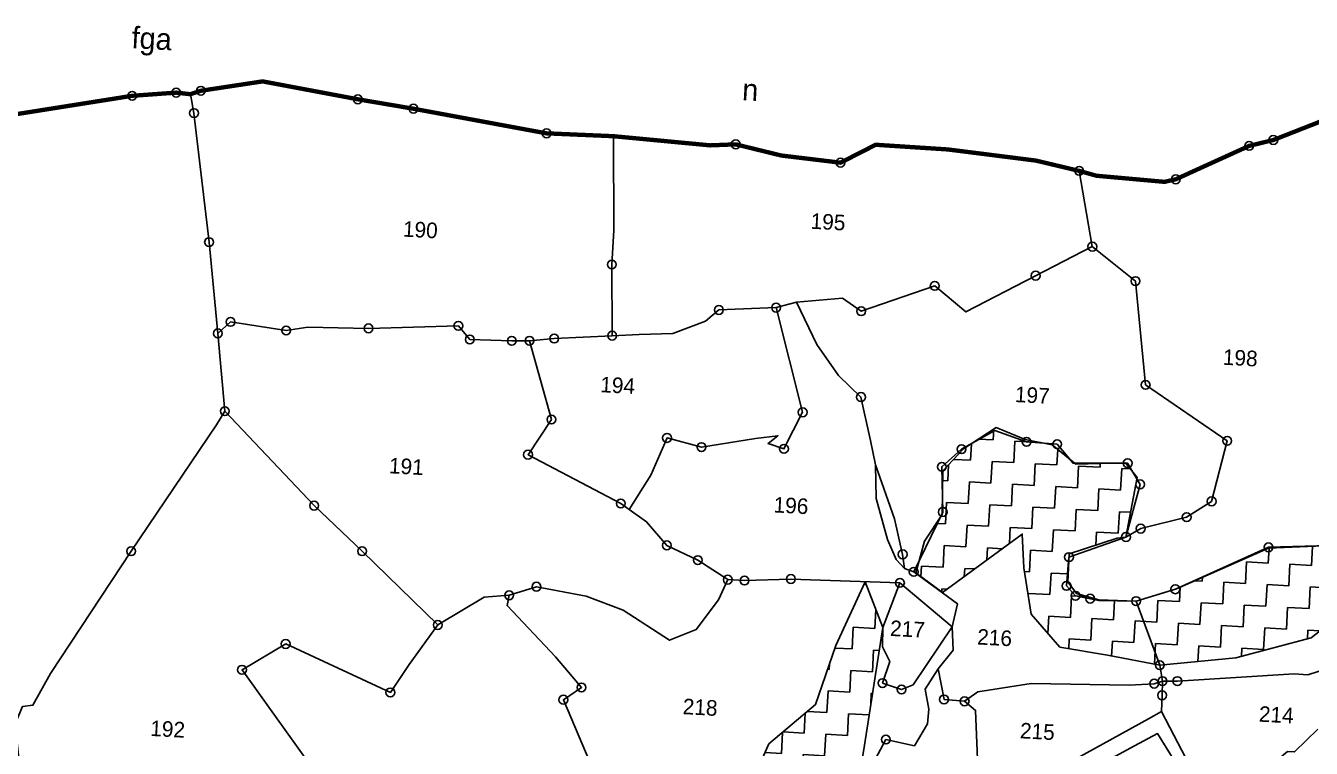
# Model space of a CAD drawing. Header units: metres. Extents: x 330624 to 335756, y 1792933 to 1798309.
# Drawn here: x 332109 to 333615, y 1797405 to 1798252 of the extents above; entities that cross this region are included whole.
import ezdxf
from ezdxf.enums import TextEntityAlignment as Align

# ---------------------------------------------------------------- set-up
doc = ezdxf.new("R2010")
doc.units = ezdxf.units.M
doc.header["$MEASUREMENT"] = 0
for name, color, linetype in [('POLY_HATCH', 12, 'Continuous'), ('POLY_PARCEL', 6, 'Continuous'), ('POLY_WATER', 4, 'Continuous'), ('SYM_STONE', 1, 'Continuous'), ('TEXT_MAPOUT', 7, 'Continuous'), ('TEXT_PARCEL', 7, 'Continuous'), ('V_BOUND_LINE', 7, 'Continuous')]:
    doc.layers.add(name, color=color, linetype=linetype)
doc.styles.add('TEXT_MAP', font='', dxfattribs={"height": 0.2})
doc.styles.get('TEXT_MAP').set_extended_font_data('Kruti Dev 050')
pattern_1 = [(357.36192, (330378.485, 1792955.954), (26.36043, 24.03827), [25.22609, -25.22609]), (87.36192, (330403.685, 1792954.793), (-24.03827, 26.36043), [25.22609, -25.22609])]

# ---------------------------------------------------------------- blocks, each defined once
blk = doc.blocks.new('STONE')
blk.add_circle((0, 0), 0.0851)
blk = doc.blocks.new('EE')
at = {"layer": 'POLY_HATCH'}
h = blk.add_hatch(dxfattribs=at)
h.set_pattern_fill('ZIGZAG', color=256, scale=201.808694, angle=-2.6381, style=0)
h.set_pattern_definition(pattern_1)
edge = h.paths.add_edge_path()
edge.add_line((333166.7, 1797631.7), (333176.4, 1797668.5))
edge.add_line((333176.4, 1797668.5), (333196.6, 1797699.8))
edge.add_line((333196.6, 1797699.8), (333197, 1797750.9))
edge.add_line((333197, 1797750.9), (333221.2, 1797776.6))
edge.add_line((333221.2, 1797776.6), (333258.8, 1797801.7))
edge.add_line((333258.8, 1797801.7), (333292.7, 1797788))
edge.add_line((333292.7, 1797788), (333324.4, 1797782.1))
edge.add_line((333324.4, 1797782.1), (333352.2, 1797759.7))
edge.add_line((333352.2, 1797759.7), (333409.9, 1797761.9))
edge.add_line((333409.9, 1797761.9), (333423.9, 1797744.9))
edge.add_line((333423.9, 1797744.9), (333411.3, 1797675.3))
edge.add_line((333411.3, 1797675.3), (333401.2, 1797674.1))
edge.add_line((333401.2, 1797674.1), (333345.4, 1797655.1))
edge.add_line((333345.4, 1797655.1), (333343.9, 1797622.7))
edge.add_line((333343.9, 1797622.7), (333354.1, 1797608.9))
edge.add_line((333354.1, 1797608.9), (333380.4, 1797601.9))
edge.add_line((333380.4, 1797601.9), (333423.7, 1797600.7))
edge.add_line((333423.7, 1797600.7), (333470.9, 1797615.5))
edge.add_line((333470.9, 1797615.5), (333577.7, 1797663.8))
edge.add_line((333577.7, 1797663.8), (333659.6, 1797667.6))
edge.add_line((333659.6, 1797667.6), (333678.8, 1797672.4))
edge.add_line((333678.8, 1797672.4), (333701.9, 1797677.1))
edge.add_line((333701.9, 1797677.1), (333779.6, 1797713.3))
edge.add_line((333779.6, 1797713.3), (333906.1, 1797696.1))
edge.add_line((333906.1, 1797696.1), (333996.7, 1797722.3))
edge.add_line((333996.7, 1797722.3), (334037.8, 1797747))
edge.add_line((334037.8, 1797747), (334059.2, 1797759.3))
edge.add_line((334059.2, 1797759.3), (334085.7, 1797746.6))
edge.add_line((334085.7, 1797746.6), (334135.3, 1797665.5))
edge.add_line((334135.3, 1797665.5), (334160, 1797612.9))
edge.add_line((334160, 1797612.9), (334198.8, 1797630.3))
edge.add_line((334198.8, 1797630.3), (334305.1, 1797683.2))
edge.add_line((334305.1, 1797683.2), (334322.5, 1797679.6))
edge.add_line((334322.5, 1797679.6), (334339.3, 1797662.9))
edge.add_line((334339.3, 1797662.9), (334433.7, 1797612.7))
edge.add_line((334433.7, 1797612.7), (334452.3, 1797559.8))
edge.add_line((334452.3, 1797559.8), (334464.3, 1797526.6))
edge.add_line((334464.3, 1797526.6), (334508.6, 1797539.8))
edge.add_line((334508.6, 1797539.8), (334553, 1797554.8))
edge.add_line((334553, 1797554.8), (334571, 1797552.2))
edge.add_line((334571, 1797552.2), (334593.9, 1797556.3))
edge.add_line((334593.9, 1797556.3), (334644.9, 1797549.5))
edge.add_line((334644.9, 1797549.5), (334670.4, 1797549.5))
edge.add_line((334670.4, 1797549.5), (334824, 1797558.2))
edge.add_line((334824, 1797558.2), (334882.8, 1797568))
edge.add_line((334882.8, 1797568), (334910.5, 1797582.7))
edge.add_line((334910.5, 1797582.7), (335005.3, 1797499))
edge.add_line((335005.3, 1797499), (335009.5, 1797515.3))
edge.add_line((335009.5, 1797515.3), (335014.4, 1797596.6))
edge.add_line((335014.4, 1797596.6), (334983.4, 1797626.9))
edge.add_line((334983.4, 1797626.9), (334996.2, 1797681.8))
edge.add_line((334996.2, 1797681.8), (335009, 1797763.2))
edge.add_line((335009, 1797763.2), (335032.3, 1797855.6))
edge.add_line((335032.3, 1797855.6), (335039.8, 1797867.3))
edge.add_line((335039.8, 1797867.3), (335066, 1797842.3))
edge.add_line((335066, 1797842.3), (335076.3, 1797830.5))
edge.add_line((335076.3, 1797830.5), (335103, 1797820.3))
edge.add_line((335103, 1797820.3), (335146.2, 1797821.7))
edge.add_line((335146.2, 1797821.7), (335165.4, 1797844.6))
edge.add_line((335165.4, 1797844.6), (335181.5, 1797874.4))
edge.add_line((335181.5, 1797874.4), (335239.8, 1797866.2))
edge.add_line((335239.8, 1797866.2), (335316.8, 1797868.6))
edge.add_line((335316.8, 1797868.6), (335329.5, 1797841.1))
edge.add_line((335329.5, 1797841.1), (335307.5, 1797821.7))
edge.add_line((335307.5, 1797821.7), (335218.9, 1797793))
edge.add_line((335218.9, 1797793), (335189.7, 1797644.4))
edge.add_line((335189.7, 1797644.4), (335272.4, 1797592.7))
edge.add_line((335272.4, 1797592.7), (335307.7, 1797559.4))
edge.add_line((335307.7, 1797559.4), (335237.4, 1797522.4))
edge.add_line((335237.4, 1797522.4), (335229, 1797497))
edge.add_line((335229, 1797497), (335228.9, 1797420.4))
edge.add_line((335228.9, 1797420.4), (335221, 1797360.7))
edge.add_line((335221, 1797360.7), (335245.3, 1797308.6))
edge.add_line((335245.3, 1797308.6), (335310.1, 1797313))
edge.add_line((335310.1, 1797313), (335445.2, 1797315.8))
edge.add_line((335445.2, 1797315.8), (335433.4, 1797293))
edge.add_line((335433.4, 1797293), (335389.8, 1797283.6))
edge.add_line((335389.8, 1797283.6), (335347, 1797265.2))
edge.add_line((335347, 1797265.2), (335286.8, 1797256.6))
edge.add_line((335286.8, 1797256.6), (335228.7, 1797263))
edge.add_line((335228.7, 1797263), (335184.2, 1797319.7))
edge.add_line((335184.2, 1797319.7), (335171.8, 1797407.9))
edge.add_line((335171.8, 1797407.9), (335191.5, 1797477.8))
edge.add_line((335191.5, 1797477.8), (335220.3, 1797523.5))
edge.add_line((335220.3, 1797523.5), (335222, 1797560.2))
edge.add_line((335222, 1797560.2), (335174.8, 1797585.2))
edge.add_line((335174.8, 1797585.2), (335142.3, 1797595.6))
edge.add_line((335142.3, 1797595.6), (335114.2, 1797675.7))
edge.add_line((335114.2, 1797675.7), (335116.2, 1797720))
edge.add_line((335116.2, 1797720), (335151.7, 1797771.7))
edge.add_line((335151.7, 1797771.7), (335179.1, 1797814.9))
edge.add_line((335179.1, 1797814.9), (335123.8, 1797774.3))
edge.add_line((335123.8, 1797774.3), (335093.9, 1797731.2))
edge.add_line((335093.9, 1797731.2), (335085, 1797682.7))
edge.add_line((335085, 1797682.7), (335094, 1797545.1))
edge.add_line((335094, 1797545.1), (335073.8, 1797494))
edge.add_line((335073.8, 1797494), (335057.2, 1797437.6))
edge.add_line((335057.2, 1797437.6), (334991, 1797407.7))
edge.add_line((334991, 1797407.7), (334932.2, 1797388.1))
edge.add_line((334932.2, 1797388.1), (334852.2, 1797451.3))
edge.add_line((334852.2, 1797451.3), (334823.2, 1797491.6))
edge.add_line((334823.2, 1797491.6), (334693.4, 1797480.6))
edge.add_line((334693.4, 1797480.6), (334738.7, 1797427.2))
edge.add_line((334738.7, 1797427.2), (334646.7, 1797438))
edge.add_line((334646.7, 1797438), (334536.5, 1797441.3))
edge.add_line((334536.5, 1797441.3), (334442.4, 1797439.3))
edge.add_line((334442.4, 1797439.3), (334390.6, 1797448))
edge.add_line((334390.6, 1797448), (334324.1, 1797520.9))
edge.add_line((334324.1, 1797520.9), (334298.7, 1797578))
edge.add_line((334298.7, 1797578), (334246.3, 1797570.2))
edge.add_line((334246.3, 1797570.2), (334202.3, 1797526.5))
edge.add_line((334202.3, 1797526.5), (334128.9, 1797533.7))
edge.add_line((334128.9, 1797533.7), (334083.4, 1797567.6))
edge.add_line((334083.4, 1797567.6), (334043.5, 1797611.3))
edge.add_line((334043.5, 1797611.3), (333994.2, 1797618.7))
edge.add_line((333994.2, 1797618.7), (333882.3, 1797617.5))
edge.add_line((333882.3, 1797617.5), (333798.7, 1797589.6))
edge.add_line((333798.7, 1797589.6), (333720.9, 1797638.9))
edge.add_line((333720.9, 1797638.9), (333696.4, 1797613.6))
edge.add_line((333696.4, 1797613.6), (333628.2, 1797559.4))
edge.add_line((333628.2, 1797559.4), (333540.7, 1797535.5))
edge.add_line((333540.7, 1797535.5), (333451.9, 1797526.2))
edge.add_line((333451.9, 1797526.2), (333390.7, 1797537.3))
edge.add_line((333390.7, 1797537.3), (333335.2, 1797546.2))
edge.add_line((333335.2, 1797546.2), (333301.4, 1797584.6))
edge.add_line((333301.4, 1797584.6), (333292.4, 1797638.3))
edge.add_line((333292.4, 1797638.3), (333290.4, 1797677.8))
edge.add_line((333290.4, 1797677.8), (333197.8, 1797608.9))
h = blk.add_hatch(dxfattribs=at)
h.set_pattern_fill('ZIGZAG', color=256, scale=201.808694, angle=-2.6381, style=0)
h.set_pattern_definition(pattern_1)
h.paths.add_polyline_path([(331356.6, 1796676.4), (331328.2, 1796681.5), (331247.2, 1796697.9), (331231.7, 1796697.2), (331152.5, 1796738.3), (331141.3, 1796777.7), (331137.8, 1796805.2), (331145.1, 1796820), (331199.4, 1796835.5), (331213.1, 1796843.5), (331306.9, 1796844.6), (331325.5, 1796813.8), (331455.3, 1796796.9), (331431.9, 1796768), (331429.8, 1796721), (331461.6, 1796694), (331510.7, 1796692.7), (331562.1, 1796701.6), (331604, 1796727.1), (331665.9, 1796798.8), (331688.8, 1796844.9), (331732, 1796891.5), (331797.1, 1796930), (331848.1, 1796971.1), (331859.1, 1797001.5), (331912.6, 1796996.5), (331976.4, 1796946.3), (332008.6, 1796907.1), (332108.6, 1796869.4), (332202.8, 1796883.9), (332220.6, 1796920.9), (332212.5, 1796991.1), (332204.4, 1797020.7), (332191.9, 1797096.4), (332207.1, 1797158), (332225.8, 1797141.4), (332265.4, 1797111), (332364.7, 1797011), (332421.6, 1796972.5), (332457.8, 1796958.6), (332527.9, 1796962.9), (332676.9, 1797063.7), (332754.5, 1797147.9), (332806.9, 1797197.4), (332907.9, 1797312.3), (332969, 1797366.1), (332996.7, 1797430.8), (333050.8, 1797477.2), (333074.1, 1797546.1), (333107.5, 1797620.9), (333128.5, 1797567.6), (333108.1, 1797430.1), (333099, 1797370.2), (333031.8, 1797346.3), (332976.9, 1797267.5), (332961, 1797250.1), (332913.8, 1797207.1), (332792.7, 1797081.9), (332728.1, 1797054.8), (332667, 1796973.2), (332652.5, 1796919.7), (332591.6, 1796907.4), (332587.7, 1796889.5), (332559, 1796854.7), (332552.6, 1796846), (332537.1, 1796837.6), (332521.5, 1796826.3), (332470.7, 1796837.7), (332450.9, 1796865.7), (332446.1, 1796893), (332399.5, 1796928.3), (332329.6, 1796982.8), (332321.3, 1796931.9), (332309.5, 1796872.2), (332264.4, 1796811), (332242.1, 1796784.9), (332193.7, 1796781.1), (332127.4, 1796784.2), (332067.4, 1796790), (332000.1, 1796835.3), (331959.1, 1796861.2), (331946.1, 1796907), (331902.9, 1796951.2), (331864.6, 1796904.8), (331819.4, 1796840.6), (331746.4, 1796828.9), (331702.1, 1796782.7), (331639.9, 1796697), (331581, 1796660.6), (331462.6, 1796645)])
for points in [[(333166.7, 1797631.7), (333176.4, 1797668.5), (333196.6, 1797699.8), (333197, 1797750.9), (333221.2, 1797776.6), (333258.8, 1797801.7), (333292.7, 1797788), (333324.4, 1797782.1), (333352.2, 1797759.7), (333409.9, 1797761.9), (333423.9, 1797744.9), (333411.3, 1797675.3), (333401.2, 1797674.1), (333345.4, 1797655.1), (333343.9, 1797622.7), (333354.1, 1797608.9), (333380.4, 1797601.9), (333423.7, 1797600.7), (333470.9, 1797615.5), (333577.7, 1797663.8), (333659.6, 1797667.6)], [(333696.4, 1797613.6), (333628.2, 1797559.4), (333540.7, 1797535.5), (333451.9, 1797526.2), (333390.7, 1797537.3), (333335.2, 1797546.2), (333301.4, 1797584.6), (333292.4, 1797638.3), (333290.4, 1797677.8), (333197.8, 1797608.9)], [(333166.7, 1797631.7), (333176.4, 1797668.5), (333196.6, 1797699.8), (333197, 1797750.9), (333221.2, 1797776.6), (333258.8, 1797801.7), (333292.7, 1797788), (333324.4, 1797782.1), (333352.2, 1797759.7), (333409.9, 1797761.9), (333423.9, 1797744.9), (333411.3, 1797675.3), (333401.2, 1797674.1), (333345.4, 1797655.1), (333343.9, 1797622.7), (333354.1, 1797608.9), (333380.4, 1797601.9), (333423.7, 1797600.7), (333470.9, 1797615.5), (333577.7, 1797663.8), (333659.6, 1797667.6), (333678.8, 1797672.4)], [(333166.7, 1797631.7), (333197.8, 1797608.9)], [(332969, 1797366.1), (332996.7, 1797430.8), (333050.8, 1797477.2), (333074.1, 1797546.1), (333107.5, 1797620.9), (333128.5, 1797567.6), (333108.1, 1797430.1), (333099, 1797370.2)]]:
    blk.add_lwpolyline(points, dxfattribs=at)
at = {"layer": 'POLY_PARCEL'}
for points in [[(332316.1, 1798183.1), (332320.5, 1798161.1), (332339.3, 1798010.8), (332350.3, 1797904.5)], [(332809.8, 1798138), (332811.1, 1798028), (332809.2, 1797988.4), (332810.2, 1797905.4)], [(333369.4, 1798013.6), (333353.4, 1798101.8)], [(333369.4, 1798013.6), (333303.6, 1797979.2), (333222.5, 1797936.3), (333186, 1797966.4), (333100.5, 1797936.2), (333078.7, 1797951.3), (333024.8, 1797946.3)], [(333411.3, 1797675.3), (333428.4, 1797685.3), (333481.9, 1797699), (333510.9, 1797717.7), (333528.5, 1797788.4), (333432.8, 1797853), (333420, 1797973.8), (333369.4, 1798013.6)], [(333001.2, 1797939.6), (333024.8, 1797946.3)], [(333024.8, 1797946.3), (333049, 1797896.9), (333074.7, 1797861), (333101, 1797836.1), (333112.3, 1797785.4), (333118.7, 1797757.3)], [(332810.2, 1797905.4), (332841.6, 1797907.1), (332880.8, 1797908.4), (332919, 1797923.1), (332934.5, 1797936.4), (333001.2, 1797939.6)], [(333001.2, 1797939.6), (333033.1, 1797817.8), (333011.6, 1797775), (332993.1, 1797781.3), (333004.4, 1797790.2), (332978.5, 1797786.7), (332915.4, 1797776.3), (332875.2, 1797786.7), (332856.7, 1797743), (332831.8, 1797702.8)], [(332350.3, 1797904.5), (332365.1, 1797918), (332430, 1797908.5), (332455.3, 1797912.7), (332526, 1797911.7), (332630.8, 1797915.5), (332644.2, 1797899.7), (332693.2, 1797898.5), (332713.9, 1797898.7)], [(332359.2, 1797813.8), (332350.3, 1797904.5)], [(332713.9, 1797898.7), (332742.7, 1797901.5), (332810.2, 1797905.4)], [(332713.9, 1797898.7), (332740.2, 1797807.1), (332713.2, 1797765.9), (332821.8, 1797709.8), (332831.8, 1797702.8)], [(332138.4, 1797264.5), (332117.4, 1797447.4), (332125.9, 1797467.6), (332138, 1797469.3), (332158.2, 1797506.4), (332251.2, 1797649.7), (332349.8, 1797797.9), (332359.2, 1797813.8)], [(332359.2, 1797813.8), (332464.2, 1797704.5), (332520.6, 1797651.8), (332609.5, 1797566.5)], [(333662.2, 1797667.8), (333577.6, 1797664.7), (333469.4, 1797614.9), (333423.7, 1797600.7), (333380.4, 1797601.2), (333352.9, 1797606.4), (333342.5, 1797617.8), (333345, 1797651.4), (333411.3, 1797675.3), (333427.4, 1797736.9), (333412.6, 1797761.4), (333349, 1797760.9), (333330.2, 1797783), (333294.5, 1797785.4), (333257.4, 1797798.3), (333218.7, 1797776.2), (333195.9, 1797755.5), (333197.4, 1797702.8), (333164.1, 1797632.8)], [(333118.7, 1797757.3), (333141.2, 1797694.6), (333151, 1797653.1), (333153.2, 1797636.8), (333164.1, 1797632.8)], [(333118.7, 1797757.3), (333119.6, 1797718.1), (333133.3, 1797670.1), (333143.5, 1797647.2), (333153.2, 1797636.8)], [(332831.8, 1797702.8), (332852.1, 1797688.6), (332875.9, 1797661.4), (332912.2, 1797644.5), (332947.3, 1797622)], [(333164.1, 1797632.8), (333215.3, 1797596.1), (333209.4, 1797568.9), (333210.9, 1797541.9), (333193.5, 1797519.9), (333178.7, 1797496), (333183.1, 1797473), (333181.4, 1797455.8), (333166.5, 1797430), (333133.1, 1797437), (333118.1, 1797408.5), (333146.7, 1797394.9), (333163.6, 1797373.3)], [(332692.5, 1797601.8), (332724.2, 1797612), (332782.4, 1797601.5), (332825.4, 1797585.5), (332879.9, 1797550.9), (332911, 1797563.6), (332936.8, 1797598.3), (332947.3, 1797622)], [(332947.3, 1797622), (332966.8, 1797621.1), (333020.9, 1797623.3), (333148.1, 1797619.8), (333128.5, 1797567.6), (333128.3, 1797545), (333136.9, 1797528.2), (333128.7, 1797502.8), (333151, 1797495.5), (333164.6, 1797501.1)], [(333164.6, 1797501.1), (333209.4, 1797568.9), (333148.1, 1797619.8)], [(332609.5, 1797566.5), (332663.4, 1797599.2), (332692.5, 1797601.8)], [(332886, 1797182.1), (332870.3, 1797219.9), (332837.3, 1797308.2), (332788.5, 1797407), (332756.7, 1797480.5), (332777.7, 1797495), (332747.2, 1797530.6), (332690.1, 1797589.7), (332692.5, 1797601.8)], [(333455.2, 1797507.7), (333451.9, 1797526.2), (333423.7, 1797600.7)], [(332477, 1797377), (332473.5, 1797386.5), (332381.6, 1797512.5), (332432.3, 1797543), (332554.8, 1797487.4), (332576.6, 1797520), (332609.5, 1797566.5)], [(333729.1, 1797525.6), (333715.6, 1797520.8), (333683.7, 1797522.2), (333672.7, 1797532.4), (333624.8, 1797516.5), (333608.9, 1797517.2), (333472.6, 1797507.8), (333455.2, 1797507.7)], [(333193.5, 1797519.9), (333200.6, 1797484.3), (333224.6, 1797482.3)], [(333224.6, 1797482.3), (333240.1, 1797493.3), (333302.2, 1797503.7), (333416.3, 1797502.6), (333445.5, 1797504.6), (333455.2, 1797507.7)], [(333455.2, 1797507.7), (333454.9, 1797491.1), (333454.4, 1797472.2)], [(333224.6, 1797482.3), (333237.5, 1797471.8), (333243.4, 1797348.7)]]:
    blk.add_lwpolyline(points, dxfattribs=at)
at = {"layer": 'POLY_WATER'}
for points in [[(333022.1, 1797247.5), (333035.5, 1797260.9), (333064.3, 1797276.8), (333115.4, 1797323.4), (333123.9, 1797340.8), (333142, 1797361), (333151.1, 1797364.4), (333163.6, 1797373.3), (333224.7, 1797344.4), (333243.4, 1797348.7), (333271, 1797339.8), (333284.1, 1797334.1), (333293.9, 1797382), (333333.8, 1797404.3), (333439.3, 1797463.4), (333454.4, 1797472.2), (333488.4, 1797408.3), (333492.4, 1797399.2), (333526.8, 1797383.7), (333548.1, 1797391.6), (333589.8, 1797416.4), (333601.8, 1797426.7), (333610, 1797426.3), (333636.7, 1797453)], [(333470.4, 1797414.2), (333449.9, 1797446.4), (333423.1, 1797431.8), (333333, 1797381.7)]]:
    blk.add_lwpolyline(points, dxfattribs=at)
at = {"layer": 'V_BOUND_LINE', "const_width": 5.05}
blk.add_lwpolyline([(332113.2, 1798158.2), (332248.3, 1798180.7), (332299.5, 1798184.8), (332316.1, 1798183.1), (332328.3, 1798187.2), (332400.3, 1798198.7), (332511.5, 1798178.7), (332576.4, 1798168.2), (332731.9, 1798140.7), (332809.8, 1798138), (332922.8, 1798128.2), (332952.6, 1798129.6), (333005.8, 1798117), (333075, 1798109.2), (333115.8, 1798130.4), (333200, 1798125.6), (333302.9, 1798113.4), (333353.4, 1798101.8), (333373.6, 1798096.3), (333453, 1798089.8), (333466.1, 1798092.9), (333551.4, 1798132.5), (333579.6, 1798139.6), (333633.4, 1798161.2)], dxfattribs=at)
at = {"layer": 'SYM_STONE', "xscale": 60.54260809708564, "yscale": 60.54260809708564, "zscale": 60.54260809708564, "rotation": 357.3619217460304}
for p in [(332248.3, 1798180.7), (332299.5, 1798184.8), (332328.3, 1798187.2), (332511.5, 1798178.7), (332576.4, 1798168.2), (332320.5, 1798161.1), (332731.9, 1798140.7), (333579.6, 1798139.6), (332952.6, 1798129.6), (333551.4, 1798132.5), (333075, 1798109.2), (333353.4, 1798101.8), (333466.1, 1798092.9), (333369.4, 1798013.6), (332339.3, 1798010.8), (332809.2, 1797988.4), (333303.6, 1797979.2), (333420, 1797973.8), (333186, 1797966.4), (333001.2, 1797939.6), (332934.5, 1797936.4), (333100.5, 1797936.2), (332365.1, 1797918), (332430, 1797908.5), (332526, 1797911.7), (332630.8, 1797915.5), (332350.3, 1797904.5), (332644.2, 1797899.7), (332693.2, 1797898.5), (332713.9, 1797898.7), (332742.7, 1797901.5), (332810.2, 1797905.4), (333432.8, 1797853), (333101, 1797836.1), (332359.2, 1797813.8), (332740.2, 1797807.1), (333033.1, 1797817.8), (332875.2, 1797786.7), (332915.4, 1797776.3), (333011.6, 1797775), (333218.7, 1797776.2), (333294.5, 1797785.4), (333330.2, 1797783), (333528.5, 1797788.4), (332713.2, 1797765.9), (333412.6, 1797761.4), (333195.9, 1797755.5), (333427.4, 1797736.9), (333510.9, 1797717.7), (332464.2, 1797704.5), (332821.8, 1797709.8), (333197.4, 1797702.8), (333481.9, 1797699), (333428.4, 1797685.3), (333411.3, 1797675.3), (332875.9, 1797661.4), (333577.6, 1797664.7), (332251.2, 1797649.7), (332520.6, 1797651.8), (332912.2, 1797644.5), (333151, 1797653.1), (333345, 1797651.4), (333164.1, 1797632.8), (332724.2, 1797612), (332947.3, 1797622), (332966.8, 1797621.1), (333020.9, 1797623.3), (333148.1, 1797619.8), (333342.5, 1797617.8), (333469.4, 1797614.9), (332692.5, 1797601.8), (333352.9, 1797606.4), (333370.1, 1797603.2), (333423.7, 1797600.7), (332609.5, 1797566.5), (332432.3, 1797543), (333451.9, 1797526.2), (332381.6, 1797512.5), (333445.5, 1797504.6), (333455.2, 1797507.7), (333472.6, 1797507.8), (332777.7, 1797495), (333128.7, 1797502.8), (333151, 1797495.5), (333454.9, 1797491.1), (332554.8, 1797487.4), (332756.7, 1797480.5), (333200.6, 1797484.3), (333224.6, 1797482.3), (333133.1, 1797437)]:
    blk.add_blockref('STONE', p, dxfattribs=at)
at = {"layer": 'TEXT_MAPOUT', "style": 'TEXT_MAP'}
for s, height, p in [('fga', 25.23, (332246.6, 1798236.2)), ('n', 25.2, (332959.2, 1798181.2))]:
    blk.add_text(s, height=height, rotation=357.3619, dxfattribs=at).set_placement(p)
at = {"layer": 'TEXT_PARCEL', "style": 'TEXT_MAP'}
for s, p in [('195', (333061, 1798040.1)), ('190', (332585.6, 1798027.2)), ('198', (333543, 1797885.3)), ('194', (332817.2, 1797847.6)), ('197', (333300.8, 1797839.9)), ('191', (332571.5, 1797751.1)), ('196', (333020.4, 1797709)), ('217', (333157.4, 1797566.2)), ('216', (333259.1, 1797556.9)), ('218', (332916.3, 1797473)), ('214', (333588.3, 1797469.6)), ('192', (332295.5, 1797442.7)), ('215', (333309.8, 1797447.9))]:
    blk.add_text(s, height=18.16, rotation=357.3619, dxfattribs=at).set_placement(p, align=Align.MIDDLE)
blk = doc.blocks.new('MM')
blk.add_blockref('EE', (0, 0))

msp = doc.modelspace()

# ---------------------------------------------------------------- block references
at = {"xscale": 1.004404498032925, "yscale": 1.004404498032925, "zscale": 1.004404498032925, "rotation": 359.5512636785639}
msp.add_blockref('MM', (-15612.7, -5262.3), dxfattribs=at)

doc.saveas('drawing.dxf')
